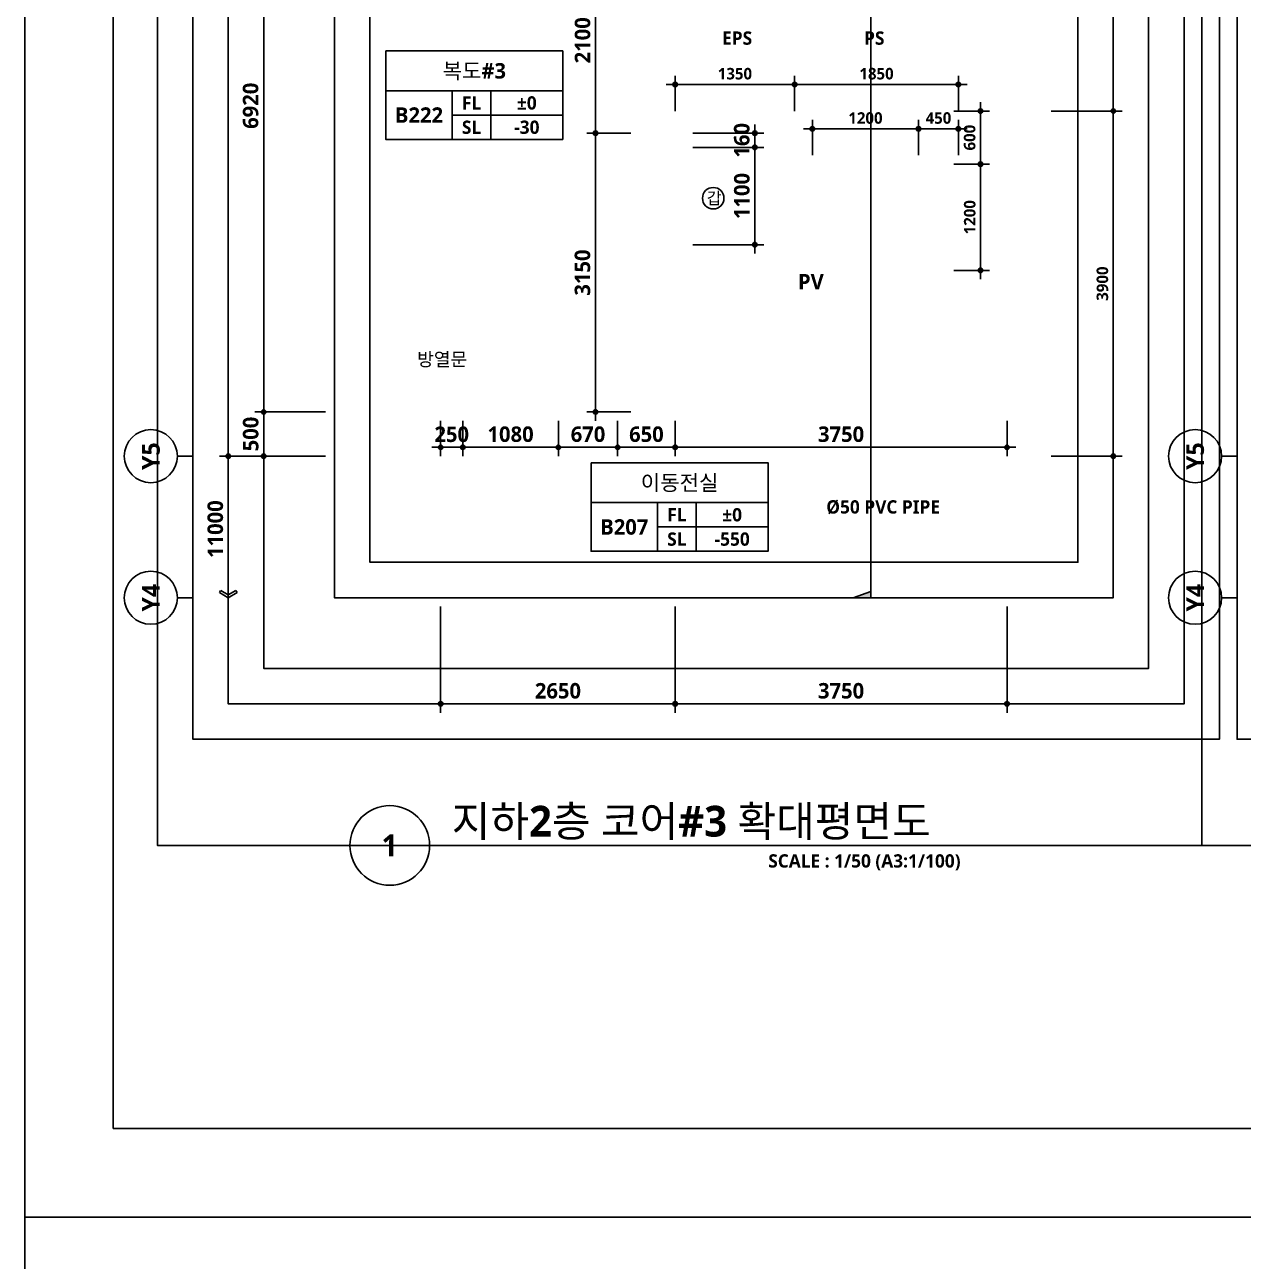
# Model space of a CAD drawing. Header units: millimetres. Extents: x -12482 to 126000, y 0 to 220200.
# Drawn here: x 0 to 13769, y 58900 to 72876 of the extents above; entities that cross this region are included whole.
import ezdxf
from ezdxf.enums import TextEntityAlignment as Align

# ---------------------------------------------------------------- set-up
doc = ezdxf.new("R2010")
doc.units = ezdxf.units.MM
doc.header["$LTSCALE"] = 60
doc.linetypes.add('CEN', pattern=[62, 60, -1, 0, -1])
doc.layers.get('Defpoints').update_dxf_attribs({"color": 153})
for name, color, linetype in [('A-ANNO-DIM', 4, 'Continuous'), ('A-ANNO-GRA1', 7, 'Continuous'), ('A-ANNO-LEAD', 4, 'Continuous'), ('A-ANNO-SYMB', 7, 'Continuous'), ('A-ANNO-TEXT1', 7, 'Continuous'), ('A-ANNO-TEXT2', 3, 'Continuous'), ('A-ANNO-TITL', 7, 'Continuous'), ('A-ST-AXIS-BUB', 7, 'Continuous'), ('A-ST-AXIS-DIM', 7, 'Continuous'), ('AA-MKXX', 3, 'Continuous'), ('AA-XXXX-TXT1', 2, 'Continuous')]:
    doc.layers.add(name, color=color, linetype=linetype)
for name, color, linetype, plot in [('Defpoint', 161, 'Continuous', False), ('G(그리드1)', 185, 'Continuous', False), ('G(그리드2)', 235, 'Continuous', False)]:
    doc.layers.add(name, color=color, linetype=linetype, plot=plot)
doc.styles.add('2020음성 1차', font='NanumGothicBold.ttf')
doc.styles.add('SH_나눔', font='')
doc.styles.add('SH_진천_나눔', font='')
doc.styles.get('SH_나눔').set_extended_font_data('NanumGothic', bold=True)
doc.styles.get('SH_진천_나눔').set_extended_font_data('NanumGothic', bold=True)
doc.dimstyles.new('SHP 50', dxfattribs={"dimscale": 50, "dimtxt": 3.5, "dimasz": 1, "dimexe": 2, "dimexo": 2, "dimgap": 1, "dimtad": 1, "dimdec": 0, "dimzin": 0, "dimdsep": 46, "dimtxsty": 'SH_진천_나눔', "dimblk": 'DIMDOT', "dimcen": 0.09, "dimclrd": 256, "dimclre": 256, "dimclrt": 3, "dimadec": 0, "dimazin": 1, "dimtfac": 1, "dimtdec": 0, "dimtix": 1, "dimtmove": 2, "dimatfit": 0, "dimldrblk": 'DIMDOT', "dimfxl": 1, "dimtolj": 1, "dimtzin": 0, "dimlwd": -1, "dimlwe": -1, "dimarcsym": 0})
doc.dimstyles.new('SHP 50내부', dxfattribs={"dimscale": 50, "dimtxt": 2.6, "dimasz": 1, "dimexe": 2, "dimexo": 2, "dimgap": 1, "dimtad": 1, "dimdec": 0, "dimzin": 0, "dimdsep": 46, "dimtxsty": '2020음성 1차', "dimblk": 'DIMDOT', "dimcen": 0.09, "dimclrd": 256, "dimclre": 256, "dimclrt": 3, "dimadec": 0, "dimazin": 1, "dimtfac": 1, "dimtdec": 0, "dimtix": 1, "dimtmove": 2, "dimatfit": 0, "dimldrblk": 'DIMDOT', "dimfxl": 1, "dimtolj": 1, "dimtzin": 0, "dimlwd": -1, "dimlwe": -1, "dimarcsym": 0})

# ---------------------------------------------------------------- blocks, each defined once
blk = doc.blocks.new('*U13165')
at = {"layer": 'A-ANNO-TITL'}
blk.add_line((0, 0), (6250, 0), dxfattribs=at)
blk.add_circle((-450, 0), 450, dxfattribs=at)
at = {"layer": 'AA-XXXX-TXT1', "style": 'SH_진천_나눔'}
blk.add_attdef('DWG.TITLE', (250, 100), '', height=350, dxfattribs=at)
at = {"layer": 'AA-XXXX-TXT1', "color": 7, "style": 'SH_진천_나눔'}
blk.add_attdef('NO1', text='', height=300, dxfattribs=at).set_placement((-450, 0), align=Align.MIDDLE)
at = {"layer": 'AA-XXXX-TXT1', "style": 'SH_진천_나눔'}
blk.add_attdef('SCALE', text='', height=150, dxfattribs=at).set_placement((6000, -100), align=Align.TOP_RIGHT)
blk = doc.blocks.new('A-ST-AXIS-BUB-1')
at = {"layer": 'A-ST-AXIS-BUB'}
blk.add_line((0, 350), (0, 0), dxfattribs=at)
blk.add_circle((0, 950), 600, dxfattribs=at)
blk = doc.blocks.new('arrow1')
at = {"color": 0}
for p, q in [((0, 0), (0.286, 0.501)), ((0, 0), (0.286, -0.501)), ((0.165, 0), (0.41, 0.429)), ((0.165, 0), (0.41, -0.429)), ((0.286, 0.501), (0.41, 0.43)), ((0.286, -0.501), (0.41, -0.43))]:
    blk.add_line(p, q, dxfattribs=at)
blk = doc.blocks.new('DIMDOT')
at = {"color": 0}
blk.add_line((-2, 0), (2, 0), dxfattribs=at)
for radius in [0.5, 0.25]:
    blk.add_circle((0, 0), radius, dxfattribs=at)
blk = doc.blocks.new('*D17135')
at = {"layer": 'A-ST-AXIS-DIM'}
for p, q in [((3400, 80500), (2200, 80500)), ((2300, 80450), (2300, 68050)), ((3400, 68000), (2200, 68000))]:
    blk.add_line(p, q, dxfattribs=at)
at = {"layer": 'Defpoints', "color": 0}
for p in [(3500, 80500), (2300, 68000), (3500, 68000)]:
    blk.add_point(p, dxfattribs=at)
at = {"layer": 'A-ST-AXIS-DIM', "linetype": 'ByBlock', "xscale": 50, "yscale": 50, "zscale": 50}
for p, rotation in [((2300, 80500), 90.00000000000001), ((2300, 68000), 270)]:
    blk.add_blockref('DIMDOT', p, dxfattribs=dict(at, rotation=rotation))
at = {"layer": 'A-ST-AXIS-DIM', "color": 3, "insert": (2154, 74250), "char_height": 175, "attachment_point": 5, "rotation": 90, "style": 'SH_진천_나눔'}
blk.add_mtext('\\A1;12500', dxfattribs=at)
blk = doc.blocks.new('*D17136')
at = {"layer": 'A-ST-AXIS-DIM'}
for p, q in [((3400, 68500), (2600, 68500)), ((2700, 68550), (2700, 68600)), ((2700, 68500), (2700, 68000)), ((3400, 68000), (2600, 68000)), ((2700, 67950), (2700, 67900))]:
    blk.add_line(p, q, dxfattribs=at)
at = {"layer": 'Defpoints', "color": 0}
for p in [(3500, 68500), (2700, 68000), (3500, 68000)]:
    blk.add_point(p, dxfattribs=at)
at = {"layer": 'A-ST-AXIS-DIM', "linetype": 'ByBlock', "xscale": 50, "yscale": 50, "zscale": 50}
for p, rotation in [((2700, 68500), 270), ((2700, 68000), 90)]:
    blk.add_blockref('DIMDOT', p, dxfattribs=dict(at, rotation=rotation))
at = {"layer": 'A-ST-AXIS-DIM', "color": 3, "insert": (2554, 68250), "char_height": 175, "attachment_point": 5, "rotation": 90, "style": 'SH_진천_나눔'}
blk.add_mtext('\\A1;500', dxfattribs=at)
blk = doc.blocks.new('*D17137')
at = {"layer": 'A-ST-AXIS-DIM'}
for p, q in [((3400, 75420), (2600, 75420)), ((2700, 68550), (2700, 75370)), ((3400, 68500), (2600, 68500))]:
    blk.add_line(p, q, dxfattribs=at)
at = {"layer": 'Defpoints', "color": 0}
for p in [(2700, 75420), (3500, 75420), (3500, 68500)]:
    blk.add_point(p, dxfattribs=at)
at = {"layer": 'A-ST-AXIS-DIM', "linetype": 'ByBlock', "xscale": 50, "yscale": 50, "zscale": 50}
for p, rotation in [((2700, 75420), 90), ((2700, 68500), 270)]:
    blk.add_blockref('DIMDOT', p, dxfattribs=dict(at, rotation=rotation))
at = {"layer": 'A-ST-AXIS-DIM', "color": 3, "insert": (2553, 71960), "char_height": 175, "attachment_point": 5, "rotation": 90, "style": 'SH_진천_나눔'}
blk.add_mtext('\\A1;6920', dxfattribs=at)
blk = doc.blocks.new('*D17975')
at = {"layer": 'A-ST-AXIS-DIM'}
for p, q in [((4950, 68400), (4950, 68000)), ((6030, 68400), (6030, 68000)), ((5000, 68100), (5980, 68100))]:
    blk.add_line(p, q, dxfattribs=at)
at = {"layer": 'Defpoints', "color": 0}
for p in [(4950, 68500), (6030, 68500), (6030, 68100)]:
    blk.add_point(p, dxfattribs=at)
at = {"layer": 'A-ST-AXIS-DIM', "linetype": 'ByBlock', "xscale": 50, "yscale": 50, "zscale": 50, "rotation": 180}
blk.add_blockref('DIMDOT', (4950, 68100), dxfattribs=at)
at = {"layer": 'A-ST-AXIS-DIM', "linetype": 'ByBlock', "xscale": 50, "yscale": 50, "zscale": 50}
blk.add_blockref('DIMDOT', (6030, 68100), dxfattribs=at)
at = {"layer": 'A-ST-AXIS-DIM', "color": 3, "insert": (5490, 68247), "char_height": 175, "attachment_point": 5, "style": 'SH_진천_나눔'}
blk.add_mtext('\\A1;1080', dxfattribs=at)
blk = doc.blocks.new('*D17976')
at = {"layer": 'A-ST-AXIS-DIM'}
for p, q in [((4700, 68400), (4700, 68000)), ((4950, 68400), (4950, 68000)), ((4650, 68100), (4600, 68100)), ((4950, 68100), (4700, 68100)), ((5000, 68100), (5050, 68100))]:
    blk.add_line(p, q, dxfattribs=at)
at = {"layer": 'Defpoints', "color": 0}
for p in [(4700, 68500), (4950, 68500), (4700, 68100)]:
    blk.add_point(p, dxfattribs=at)
at = {"layer": 'A-ST-AXIS-DIM', "linetype": 'ByBlock', "xscale": 50, "yscale": 50, "zscale": 50}
blk.add_blockref('DIMDOT', (4700, 68100), dxfattribs=at)
at = {"layer": 'A-ST-AXIS-DIM', "linetype": 'ByBlock', "xscale": 50, "yscale": 50, "zscale": 50, "rotation": 180}
blk.add_blockref('DIMDOT', (4950, 68100), dxfattribs=at)
at = {"layer": 'A-ST-AXIS-DIM', "color": 3, "insert": (4825, 68246), "char_height": 175, "attachment_point": 5, "style": 'SH_진천_나눔'}
blk.add_mtext('\\A1;250', dxfattribs=at)
blk = doc.blocks.new('*D17977')
at = {"layer": 'A-ST-AXIS-DIM'}
for p, q in [((6030, 68400), (6030, 68000)), ((6700, 68400), (6700, 68000)), ((6650, 68100), (6080, 68100))]:
    blk.add_line(p, q, dxfattribs=at)
at = {"layer": 'Defpoints', "color": 0}
for p in [(6030, 68500), (6700, 68500), (6030, 68100)]:
    blk.add_point(p, dxfattribs=at)
at = {"layer": 'A-ST-AXIS-DIM', "linetype": 'ByBlock', "xscale": 50, "yscale": 50, "zscale": 50, "rotation": 180}
blk.add_blockref('DIMDOT', (6030, 68100), dxfattribs=at)
at = {"layer": 'A-ST-AXIS-DIM', "linetype": 'ByBlock', "xscale": 50, "yscale": 50, "zscale": 50}
blk.add_blockref('DIMDOT', (6700, 68100), dxfattribs=at)
at = {"layer": 'A-ST-AXIS-DIM', "color": 3, "insert": (6365, 68247), "char_height": 175, "attachment_point": 5, "style": 'SH_진천_나눔'}
blk.add_mtext('\\A1;670', dxfattribs=at)
blk = doc.blocks.new('*D17978')
at = {"layer": 'A-ST-AXIS-DIM'}
for p, q in [((7350, 66300), (7350, 65100)), ((11100, 66300), (11100, 65100)), ((7400, 65200), (11050, 65200))]:
    blk.add_line(p, q, dxfattribs=at)
at = {"layer": 'Defpoints', "color": 0}
for p in [(7350, 66400), (11100, 66400), (11100, 65200)]:
    blk.add_point(p, dxfattribs=at)
at = {"layer": 'A-ST-AXIS-DIM', "linetype": 'ByBlock', "xscale": 50, "yscale": 50, "zscale": 50, "rotation": 180}
blk.add_blockref('DIMDOT', (7350, 65200), dxfattribs=at)
at = {"layer": 'A-ST-AXIS-DIM', "linetype": 'ByBlock', "xscale": 50, "yscale": 50, "zscale": 50}
blk.add_blockref('DIMDOT', (11100, 65200), dxfattribs=at)
at = {"layer": 'A-ST-AXIS-DIM', "color": 3, "insert": (9225, 65347), "char_height": 175, "attachment_point": 5, "style": 'SH_진천_나눔'}
blk.add_mtext('\\A1;3750', dxfattribs=at)
blk = doc.blocks.new('*D17979')
at = {"layer": 'A-ST-AXIS-DIM'}
for p, q in [((4700, 66300), (4700, 65100)), ((7350, 66300), (7350, 65100)), ((7300, 65200), (4750, 65200))]:
    blk.add_line(p, q, dxfattribs=at)
at = {"layer": 'Defpoints', "color": 0}
for p in [(4700, 66400), (7350, 66400), (4700, 65200)]:
    blk.add_point(p, dxfattribs=at)
at = {"layer": 'A-ST-AXIS-DIM', "linetype": 'ByBlock', "xscale": 50, "yscale": 50, "zscale": 50, "rotation": 180}
blk.add_blockref('DIMDOT', (4700, 65200), dxfattribs=at)
at = {"layer": 'A-ST-AXIS-DIM', "linetype": 'ByBlock', "xscale": 50, "yscale": 50, "zscale": 50}
blk.add_blockref('DIMDOT', (7350, 65200), dxfattribs=at)
at = {"layer": 'A-ST-AXIS-DIM', "color": 3, "insert": (6025, 65347), "char_height": 175, "attachment_point": 5, "style": 'SH_진천_나눔'}
blk.add_mtext('\\A1;2650', dxfattribs=at)
blk = doc.blocks.new('*D17987')
at = {"layer": 'A-ST-AXIS-DIM'}
for p, q in [((6850, 73750), (6350, 73750)), ((6450, 73700), (6450, 71700)), ((6850, 71650), (6350, 71650))]:
    blk.add_line(p, q, dxfattribs=at)
at = {"layer": 'Defpoints', "color": 0}
for p in [(6950, 73750), (6450, 71650), (6950, 71650)]:
    blk.add_point(p, dxfattribs=at)
at = {"layer": 'A-ST-AXIS-DIM', "linetype": 'ByBlock', "xscale": 50, "yscale": 50, "zscale": 50}
for p, rotation in [((6450, 73750), 90.00000000000001), ((6450, 71650), 270)]:
    blk.add_blockref('DIMDOT', p, dxfattribs=dict(at, rotation=rotation))
at = {"layer": 'A-ST-AXIS-DIM', "color": 3, "insert": (6304, 72700), "char_height": 175, "attachment_point": 5, "rotation": 90, "style": 'SH_진천_나눔'}
blk.add_mtext('\\A1;2100', dxfattribs=at)
blk = doc.blocks.new('*D17988')
at = {"layer": 'A-ST-AXIS-DIM'}
for p, q in [((6850, 71650), (6350, 71650)), ((6450, 68550), (6450, 71600)), ((6850, 68500), (6350, 68500))]:
    blk.add_line(p, q, dxfattribs=at)
at = {"layer": 'Defpoints', "color": 0}
for p in [(6450, 71650), (6950, 71650), (6950, 68500)]:
    blk.add_point(p, dxfattribs=at)
at = {"layer": 'A-ST-AXIS-DIM', "linetype": 'ByBlock', "xscale": 50, "yscale": 50, "zscale": 50}
for p, rotation in [((6450, 71650), 89.99999999999997), ((6450, 68500), 269.9999999999999)]:
    blk.add_blockref('DIMDOT', p, dxfattribs=dict(at, rotation=rotation))
at = {"layer": 'A-ST-AXIS-DIM', "color": 3, "insert": (6303, 70075), "char_height": 175, "attachment_point": 5, "rotation": 90, "style": 'SH_진천_나눔'}
blk.add_mtext('\\A1;3150', dxfattribs=at)
blk = doc.blocks.new('*D17989')
at = {"layer": 'A-ANNO-DIM'}
for p, q in [((7350, 71900), (7350, 72300)), ((8700, 71900), (8700, 72300)), ((8650, 72200), (7400, 72200))]:
    blk.add_line(p, q, dxfattribs=at)
at = {"layer": 'Defpoints', "color": 0}
for p in [(7350, 72200), (7350, 71800), (8700, 71800)]:
    blk.add_point(p, dxfattribs=at)
at = {"layer": 'A-ANNO-DIM', "linetype": 'ByBlock', "xscale": 50, "yscale": 50, "zscale": 50, "rotation": 180}
blk.add_blockref('DIMDOT', (7350, 72200), dxfattribs=at)
at = {"layer": 'A-ANNO-DIM', "linetype": 'ByBlock', "xscale": 50, "yscale": 50, "zscale": 50}
blk.add_blockref('DIMDOT', (8700, 72200), dxfattribs=at)
at = {"layer": 'A-ANNO-DIM', "color": 3, "insert": (8025, 72322), "char_height": 130, "attachment_point": 5, "style": '2020음성 1차'}
blk.add_mtext('\\A1;1350', dxfattribs=at)
blk = doc.blocks.new('*D17990')
at = {"layer": 'A-ANNO-DIM'}
for p, q in [((8700, 71900), (8700, 72300)), ((10550, 71900), (10550, 72300)), ((8750, 72200), (10500, 72200))]:
    blk.add_line(p, q, dxfattribs=at)
at = {"layer": 'Defpoints', "color": 0}
for p in [(10550, 72200), (8700, 71800), (10550, 71800)]:
    blk.add_point(p, dxfattribs=at)
at = {"layer": 'A-ANNO-DIM', "linetype": 'ByBlock', "xscale": 50, "yscale": 50, "zscale": 50, "rotation": 180}
blk.add_blockref('DIMDOT', (8700, 72200), dxfattribs=at)
at = {"layer": 'A-ANNO-DIM', "linetype": 'ByBlock', "xscale": 50, "yscale": 50, "zscale": 50}
blk.add_blockref('DIMDOT', (10550, 72200), dxfattribs=at)
at = {"layer": 'A-ANNO-DIM', "color": 3, "insert": (9625, 72322), "char_height": 130, "attachment_point": 5, "style": '2020음성 1차'}
blk.add_mtext('\\A1;1850', dxfattribs=at)
blk = doc.blocks.new('갑종 TEXT100')
at = {"layer": 'A-ANNO-SYMB'}
blk.add_circle((0, 0), 243, dxfattribs=at)
at = {"layer": 'A-ANNO-TITL', "style": '2020음성 1차'}
blk.add_text('갑 ', height=266.7, dxfattribs=at).set_placement((67, 0), align=Align.MIDDLE_CENTER)
blk = doc.blocks.new('*D17997')
at = {"layer": 'A-ST-AXIS-DIM'}
for p, q in [((8250, 71700), (8250, 71750)), ((7550, 71650), (8350, 71650)), ((8250, 71490), (8250, 71650)), ((7550, 71490), (8350, 71490)), ((8250, 71440), (8250, 71390))]:
    blk.add_line(p, q, dxfattribs=at)
at = {"layer": 'Defpoints', "color": 0}
for p in [(7450, 71650), (8250, 71650), (7450, 71490)]:
    blk.add_point(p, dxfattribs=at)
at = {"layer": 'A-ST-AXIS-DIM', "linetype": 'ByBlock', "xscale": 50, "yscale": 50, "zscale": 50}
for p, rotation in [((8250, 71650), 270), ((8250, 71490), 90)]:
    blk.add_blockref('DIMDOT', p, dxfattribs=dict(at, rotation=rotation))
at = {"layer": 'A-ST-AXIS-DIM', "color": 3, "insert": (8103, 71570), "char_height": 175, "attachment_point": 5, "rotation": 90, "style": 'SH_진천_나눔'}
blk.add_mtext('\\A1;160', dxfattribs=at)
blk = doc.blocks.new('*D17998')
at = {"layer": 'A-ST-AXIS-DIM'}
for p, q in [((7550, 71490), (8350, 71490)), ((8250, 71440), (8250, 70440)), ((7550, 70390), (8350, 70390))]:
    blk.add_line(p, q, dxfattribs=at)
at = {"layer": 'Defpoints', "color": 0}
for p in [(7450, 71490), (7450, 70390), (8250, 70390)]:
    blk.add_point(p, dxfattribs=at)
at = {"layer": 'A-ST-AXIS-DIM', "linetype": 'ByBlock', "xscale": 50, "yscale": 50, "zscale": 50}
for p, rotation in [((8250, 71490), 90), ((8250, 70390), 270)]:
    blk.add_blockref('DIMDOT', p, dxfattribs=dict(at, rotation=rotation))
at = {"layer": 'A-ST-AXIS-DIM', "color": 3, "insert": (8104, 70940), "char_height": 175, "attachment_point": 5, "rotation": 90, "style": 'SH_진천_나눔'}
blk.add_mtext('\\A1;1100', dxfattribs=at)
blk = doc.blocks.new('G$C9D92D8A7')
at = {"layer": 'A-ANNO-GRA1'}
for p, q in [((0, 11), (40, 11)), ((15, 11), (15, 0)), ((23.75, 11), (23.75, 0)), ((15, 5.5), (40, 5.5))]:
    blk.add_line(p, q, dxfattribs=at)
blk.add_lwpolyline([(0, 20), (0, 0), (40, 0), (40, 20)], close=True, dxfattribs=at)
at = {"style": '2020음성 1차'}
for tag, height, p in [('실명', 3.5, (20, 15.5)), ('마감레벨', 3, (31.875, 8.25)), ('실번호', 3.5, (7.5, 5.5)), ('구조레벨', 3, (31.875, 2.75))]:
    blk.add_attdef(tag, text='', height=height, dxfattribs=at).set_placement(p, align=Align.MIDDLE_CENTER)
at = {"layer": 'A-ANNO-TEXT1', "style": 'SH_나눔'}
for s, p in [('FL', (19.375, 8.25)), ('SL', (19.375, 2.75))]:
    blk.add_text(s, height=3, dxfattribs=at).set_placement(p, align=Align.MIDDLE)
blk = doc.blocks.new('*D18284')
at = {"layer": 'A-ANNO-DIM'}
for p, q in [((11600, 76200), (12400, 76200)), ((12300, 71950), (12300, 76150)), ((11600, 71900), (12400, 71900))]:
    blk.add_line(p, q, dxfattribs=at)
at = {"layer": 'Defpoints', "color": 0}
for p in [(11500, 76200), (12300, 76200), (11500, 71900)]:
    blk.add_point(p, dxfattribs=at)
at = {"layer": 'A-ANNO-DIM', "linetype": 'ByBlock', "xscale": 50, "yscale": 50, "zscale": 50}
for p, rotation in [((12300, 76200), 89.99999999999997), ((12300, 71900), 270)]:
    blk.add_blockref('DIMDOT', p, dxfattribs=dict(at, rotation=rotation))
at = {"layer": 'A-ANNO-DIM', "color": 3, "insert": (12178, 74050), "char_height": 130, "attachment_point": 5, "rotation": 90, "style": '2020음성 1차'}
blk.add_mtext('\\A1;4300', dxfattribs=at)
blk = doc.blocks.new('*D18285')
at = {"layer": 'A-ANNO-DIM'}
for p, q in [((11600, 71900), (12400, 71900)), ((12300, 71850), (12300, 68050)), ((11600, 68000), (12400, 68000))]:
    blk.add_line(p, q, dxfattribs=at)
at = {"layer": 'Defpoints', "color": 0}
for p in [(11500, 71900), (11500, 68000), (12300, 68000)]:
    blk.add_point(p, dxfattribs=at)
at = {"layer": 'A-ANNO-DIM', "linetype": 'ByBlock', "xscale": 50, "yscale": 50, "zscale": 50}
for p, rotation in [((12300, 71900), 90.00000000000001), ((12300, 68000), 270)]:
    blk.add_blockref('DIMDOT', p, dxfattribs=dict(at, rotation=rotation))
at = {"layer": 'A-ANNO-DIM', "color": 3, "insert": (12178, 69950), "char_height": 130, "attachment_point": 5, "rotation": 90, "style": '2020음성 1차'}
blk.add_mtext('\\A1;3900', dxfattribs=at)
blk = doc.blocks.new('*U15082')
at = {"layer": 'AA-MKXX'}
blk.add_hatch(color=256, dxfattribs=at).paths.add_polyline_path([(48000, 600), (47790, 0), (48000, 0)])
at = {"layer": 'AA-MKXX', "linetype": 'CEN', "ltscale": 300}
blk.add_line((900, 0), (48000, 0), dxfattribs=at)
at = {"layer": 'AA-MKXX'}
blk.add_lwpolyline([(48000, 0), (48000, 600), (47790, 0)], close=True, dxfattribs=at)
blk = doc.blocks.new('*D20666')
at = {"layer": 'A-ST-AXIS-DIM'}
for p, q in [((6700, 68400), (6700, 68000)), ((7350, 68400), (7350, 68000)), ((6750, 68100), (7300, 68100))]:
    blk.add_line(p, q, dxfattribs=at)
at = {"layer": 'Defpoints', "color": 0}
for p in [(6700, 68500), (7350, 68500), (7350, 68100)]:
    blk.add_point(p, dxfattribs=at)
at = {"layer": 'A-ST-AXIS-DIM', "linetype": 'ByBlock', "xscale": 50, "yscale": 50, "zscale": 50, "rotation": 180}
blk.add_blockref('DIMDOT', (6700, 68100), dxfattribs=at)
at = {"layer": 'A-ST-AXIS-DIM', "linetype": 'ByBlock', "xscale": 50, "yscale": 50, "zscale": 50}
blk.add_blockref('DIMDOT', (7350, 68100), dxfattribs=at)
at = {"layer": 'A-ST-AXIS-DIM', "color": 3, "insert": (7025, 68247), "char_height": 175, "attachment_point": 5, "style": 'SH_진천_나눔'}
blk.add_mtext('\\A1;650', dxfattribs=at)
blk = doc.blocks.new('*D20667')
at = {"layer": 'A-ST-AXIS-DIM'}
for p, q in [((7350, 68400), (7350, 68000)), ((11100, 68400), (11100, 68000)), ((11050, 68100), (7400, 68100))]:
    blk.add_line(p, q, dxfattribs=at)
at = {"layer": 'Defpoints', "color": 0}
for p in [(7350, 68500), (11100, 68500), (7350, 68100)]:
    blk.add_point(p, dxfattribs=at)
at = {"layer": 'A-ST-AXIS-DIM', "linetype": 'ByBlock', "xscale": 50, "yscale": 50, "zscale": 50, "rotation": 180}
blk.add_blockref('DIMDOT', (7350, 68100), dxfattribs=at)
at = {"layer": 'A-ST-AXIS-DIM', "linetype": 'ByBlock', "xscale": 50, "yscale": 50, "zscale": 50}
blk.add_blockref('DIMDOT', (11100, 68100), dxfattribs=at)
at = {"layer": 'A-ST-AXIS-DIM', "color": 3, "insert": (9225, 68247), "char_height": 175, "attachment_point": 5, "style": 'SH_진천_나눔'}
blk.add_mtext('\\A1;3750', dxfattribs=at)
blk = doc.blocks.new('*D23938')
at = {"layer": 'A-ANNO-DIM'}
for p, q in [((10100, 71400), (10100, 71800)), ((10150, 71700), (10500, 71700)), ((10550, 71400), (10550, 71800))]:
    blk.add_line(p, q, dxfattribs=at)
at = {"layer": 'Defpoints', "color": 0}
for p in [(10550, 71700), (10100, 71300), (10550, 71300)]:
    blk.add_point(p, dxfattribs=at)
at = {"layer": 'A-ANNO-DIM', "linetype": 'ByBlock', "xscale": 50, "yscale": 50, "zscale": 50, "rotation": 180}
blk.add_blockref('DIMDOT', (10100, 71700), dxfattribs=at)
at = {"layer": 'A-ANNO-DIM', "linetype": 'ByBlock', "xscale": 50, "yscale": 50, "zscale": 50}
blk.add_blockref('DIMDOT', (10550, 71700), dxfattribs=at)
at = {"layer": 'A-ANNO-DIM', "color": 3, "insert": (10325, 71821), "char_height": 130, "attachment_point": 5, "style": '2020음성 1차'}
blk.add_mtext('\\A1;450', dxfattribs=at)
blk = doc.blocks.new('*D23939')
at = {"layer": 'A-ANNO-DIM'}
for p, q in [((8900, 71400), (8900, 71800)), ((10050, 71700), (8950, 71700)), ((10100, 71400), (10100, 71800))]:
    blk.add_line(p, q, dxfattribs=at)
at = {"layer": 'Defpoints', "color": 0}
for p in [(8900, 71700), (8900, 71300), (10100, 71300)]:
    blk.add_point(p, dxfattribs=at)
at = {"layer": 'A-ANNO-DIM', "linetype": 'ByBlock', "xscale": 50, "yscale": 50, "zscale": 50, "rotation": 180}
blk.add_blockref('DIMDOT', (8900, 71700), dxfattribs=at)
at = {"layer": 'A-ANNO-DIM', "linetype": 'ByBlock', "xscale": 50, "yscale": 50, "zscale": 50}
blk.add_blockref('DIMDOT', (10100, 71700), dxfattribs=at)
at = {"layer": 'A-ANNO-DIM', "color": 3, "insert": (9500, 71821), "char_height": 130, "attachment_point": 5, "style": '2020음성 1차'}
blk.add_mtext('\\A1;1200', dxfattribs=at)
blk = doc.blocks.new('*D23940')
at = {"layer": 'A-ANNO-DIM'}
for p, q in [((10500, 71900), (10900, 71900)), ((10800, 71850), (10800, 71350)), ((10500, 71300), (10900, 71300))]:
    blk.add_line(p, q, dxfattribs=at)
at = {"layer": 'Defpoints', "color": 0}
for p in [(10400, 71900), (10400, 71300), (10800, 71300)]:
    blk.add_point(p, dxfattribs=at)
at = {"layer": 'A-ANNO-DIM', "linetype": 'ByBlock', "xscale": 50, "yscale": 50, "zscale": 50}
for p, rotation in [((10800, 71900), 90), ((10800, 71300), 270)]:
    blk.add_blockref('DIMDOT', p, dxfattribs=dict(at, rotation=rotation))
at = {"layer": 'A-ANNO-DIM', "color": 3, "insert": (10678, 71600), "char_height": 130, "attachment_point": 5, "rotation": 90, "style": '2020음성 1차'}
blk.add_mtext('\\A1;600', dxfattribs=at)
blk = doc.blocks.new('*D23941')
at = {"layer": 'A-ANNO-DIM'}
for p, q in [((10500, 71300), (10900, 71300)), ((10800, 70150), (10800, 71250)), ((10500, 70100), (10900, 70100))]:
    blk.add_line(p, q, dxfattribs=at)
at = {"layer": 'Defpoints', "color": 0}
for p in [(10400, 71300), (10800, 71300), (10400, 70100)]:
    blk.add_point(p, dxfattribs=at)
at = {"layer": 'A-ANNO-DIM', "linetype": 'ByBlock', "xscale": 50, "yscale": 50, "zscale": 50}
for p, rotation in [((10800, 71300), 90.000000000642), ((10800, 70100), 270.000000000642)]:
    blk.add_blockref('DIMDOT', p, dxfattribs=dict(at, rotation=rotation))
at = {"layer": 'A-ANNO-DIM', "color": 3, "insert": (10679, 70700), "char_height": 130, "attachment_point": 5, "rotation": 90, "style": '2020음성 1차'}
blk.add_mtext('\\A1;1200', dxfattribs=at)

msp = doc.modelspace()

# ---------------------------------------------------------------- linework, layer by layer
at = {"layer": 'A-ANNO-LEAD'}
for points in [[(5590, 68650, 0, 37.5, 0), (5533.7, 68747.4, 0, 0, 0), (5333.6, 69094.1, 0, 0, 0), (4999.6, 69094.1, 0, 0, 0)], [(10976.3, 68000, 0, 31.3, 0), (10929.4, 67918.8, 0, 0, 0), (10645.2, 67426.5, 0, 0, 0), (10393.5, 67426.5, 0, 0, 0)]]:
    msp.add_lwpolyline(points, format="xyseb", dxfattribs=at)
at = {"layer": 'A-ST-AXIS-DIM'}
for p, q in [((3200, 68000), (2200, 68000)), ((2300, 67950), (2300, 66400))]:
    msp.add_line(p, q, dxfattribs=at)
at = {"layer": 'Defpoint'}
for points in [[(0, 89100), (42000, 89100), (42000, 59400), (0, 59400)], [(1000, 60400), (36500, 60400), (36500, 88100), (1000, 88100)], [(0, 59400), (42000, 59400), (42000, 29700), (0, 29700)]]:
    msp.add_lwpolyline(points, close=True, dxfattribs=at)
at = {"layer": 'G(그리드1)'}
for points in [[(13900, 84900), (1500, 84900), (1500, 63600), (13900, 63600)], [(25700, 84900), (13300, 84900), (13300, 63600), (25700, 63600)], [(13500, 84500), (1900, 84500), (1900, 64800), (13500, 64800)], [(25300, 84500), (13700, 84500), (13700, 64800), (25300, 64800)], [(13100, 84100), (2300, 84100), (2300, 65200), (13100, 65200)], [(12700, 83700), (2700, 83700), (2700, 65600), (12700, 65600)], [(12300, 82500), (3500, 82500), (3500, 66400), (12300, 66400)]]:
    msp.add_lwpolyline(points, close=True, dxfattribs=at)
at = {"layer": 'G(그리드2)'}
msp.add_lwpolyline([(11900, 82100), (3900, 82100), (3900, 66800), (11900, 66800)], close=True, dxfattribs=at)

# ---------------------------------------------------------------- block references
at = {"xscale": -0.3333333333333333, "yscale": 0.3333333333333333, "zscale": 0.3333333333333333, "rotation": 89.99999999999966}
msp.add_blockref('*U15082', (9561.5, 82400), dxfattribs=at)
at = {"xscale": 0.5, "yscale": 0.5, "zscale": 0.5}
msp.add_blockref('갑종 TEXT100', (7780, 70915), dxfattribs=at)
ref = msp.add_blockref('*U13165', (4575, 63600))
ref.add_attrib('SCALE', 'SCALE : 1/50 (A3:1/100)', dxfattribs={"layer": 'A-ANNO-TITL', "height": 150, "style": 'SH_진천_나눔'}).set_placement((10575, 63500), align=Align.TOP_RIGHT)
ref.add_attrib('DWG.TITLE', '지하2층 코어#3 확대평면도', (4825, 63700), dxfattribs={"layer": 'A-ANNO-TITL', "height": 347.908, "style": 'SH_진천_나눔'})
ref.add_attrib('NO1', '1', dxfattribs={"layer": 'A-ANNO-TITL', "color": 7, "height": 250, "style": 'SH_진천_나눔'}).set_placement((4125, 63600), align=Align.MIDDLE)
at = {"layer": 'A-ANNO-TEXT1'}
ref = msp.add_blockref('G$C9D92D8A7', (4080, 71580), dxfattribs=dict(at, xscale=50, yscale=50, zscale=50))
ref.add_attrib('실명', '복도#3', dxfattribs={"layer": 'A-ANNO-TEXT2', "height": 175, "style": '2020음성 1차'}).set_placement((5080, 72355, 103000), align=Align.MIDDLE_CENTER)
ref.add_attrib('실번호', 'B222', dxfattribs={"layer": 'A-ANNO-TEXT2', "height": 175, "style": '2020음성 1차'}).set_placement((4455, 71855, 103000), align=Align.MIDDLE_CENTER)
ref.add_attrib('마감레벨', '%%p0', dxfattribs={"height": 150, "style": '2020음성 1차'}).set_placement((5673.7, 71992.5, 103000), align=Align.MIDDLE_CENTER)
ref.add_attrib('구조레벨', '-30', dxfattribs={"height": 150, "style": '2020음성 1차'}).set_placement((5673.7, 71717.5, 103000), align=Align.MIDDLE_CENTER)
ref = msp.add_blockref('G$C9D92D8A7', (6400, 66925), dxfattribs=dict(at, xscale=50, yscale=50, zscale=50))
ref.add_attrib('실명', '이동전실', dxfattribs={"layer": 'A-ANNO-TEXT2', "height": 175, "style": '2020음성 1차'}).set_placement((7400, 67700, 206000), align=Align.MIDDLE_CENTER)
ref.add_attrib('실번호', 'B207', dxfattribs={"layer": 'A-ANNO-TEXT2', "height": 175, "style": '2020음성 1차'}).set_placement((6775, 67200, 206000), align=Align.MIDDLE_CENTER)
ref.add_attrib('마감레벨', '%%p0', dxfattribs={"height": 150, "style": '2020음성 1차'}).set_placement((7993.8, 67337.5, 206000), align=Align.MIDDLE_CENTER)
ref.add_attrib('구조레벨', '-550', dxfattribs={"height": 150, "style": '2020음성 1차'}).set_placement((7993.8, 67062.5, 206000), align=Align.MIDDLE_CENTER)
at = {"layer": 'A-ST-AXIS-BUB', "xscale": 0.5, "yscale": 0.5, "zscale": 0.5, "rotation": 90}
for p in [(1900, 68000), (13700, 68000), (1900, 66400), (13700, 66400)]:
    msp.add_blockref('A-ST-AXIS-BUB-1', p, dxfattribs=at)
at = {"layer": 'A-ST-AXIS-DIM'}
for name, p, xscale, yscale, zscale, rotation in [('DIMDOT', (2300, 68000), 50, 50, 50, 90), ('arrow1', (2300, 66400), -200, 200, 200, 269.9999999999856)]:
    msp.add_blockref(name, p, dxfattribs=dict(at, xscale=xscale, yscale=yscale, zscale=zscale, rotation=rotation))

# ---------------------------------------------------------------- texts
at = {"layer": 'A-ANNO-TEXT1', "style": 'SH_진천_나눔'}
for s, p in [('EPS', (8050, 72725)), ('PS', (9600, 72725))]:
    msp.add_text(s, height=150, dxfattribs=at).set_placement(p, align=Align.MIDDLE_CENTER)
msp.add_text('PV', height=175, dxfattribs=at).set_placement((8883.3, 69971), align=Align.MIDDLE)
at = {"layer": 'A-ANNO-TEXT1', "style": '2020음성 1차'}
for s, p in [('방열문', (4999.6, 69094.1)), ('Ø50 PVC PIPE ', (10393.5, 67426.5))]:
    msp.add_text(s, height=150, dxfattribs=at).set_placement(p, align=Align.MIDDLE_RIGHT)
at = {"layer": 'A-ANNO-TEXT1', "style": 'SH_진천_나눔'}
for s, p in [('Y5', (1425, 68000)), ('Y5', (13225, 68000)), ('Y4', (1425, 66400)), ('Y4', (13225, 66400))]:
    msp.add_text(s, height=200, rotation=90, dxfattribs=at).set_placement(p, align=Align.MIDDLE_CENTER)
at = {"layer": 'A-ST-AXIS-DIM', "color": 3, "insert": (2154, 67175), "char_height": 175, "attachment_point": 5, "rotation": 90, "style": 'SH_진천_나눔'}
msp.add_mtext('\\A1;11000', dxfattribs=at)

# ---------------------------------------------------------------- dimensions: what is measured, and where the dimension line sits
at = {"layer": 'A-ANNO-DIM'}
for base, p1, p2, angle, picture, middle in [((12300, 76200), (11500, 71900), (11500, 76200), 90, '*D18284', (12178.3, 74050)), ((7350, 72200), (8700, 71800), (7350, 71800), 180, '*D17989', (8025, 72321.7)), ((10550, 72200), (8700, 71800), (10550, 71800), 0, '*D17990', (9625, 72321.7)), ((10800, 71300, 103000), (10400, 71900, 103000), (10400, 71300, 103000), 270, '*D23940', (10678.3, 71600, 103000)), ((12300, 68000), (11500, 71900), (11500, 68000), 270, '*D18285', (12178.3, 69950)), ((8900, 71700, 103000), (10100, 71300, 103000), (8900, 71300, 103000), 180, '*D23939', (9500, 71821.5, 103000)), ((10550, 71700, 103000), (10100, 71300, 103000), (10550, 71300, 103000), 0, '*D23938', (10325, 71821.5, 103000)), ((10800, 71300, 103000), (10400, 70100, 103000), (10400, 71300, 103000), 90, '*D23941', (10678.5, 70700, 103000))]:
    dim = msp.add_linear_dim(base=base, p1=p1, p2=p2, angle=angle, dimstyle='SHP 50내부', override={"dimtxsty": '2020음성 1차', "dimldrblk": 'DIMDOT'}, dxfattribs=at)
    dim.commit()
    dim.dimension.update_dxf_attribs({"geometry": picture, "text_midpoint": middle})
at = {"layer": 'A-ST-AXIS-DIM'}
for base, p1, p2, angle, picture, middle in [((2300, 68000), (3500, 80500), (3500, 68000), 270, '*D17135', (2153.6, 74250)), ((2700, 75420), (3500, 68500), (3500, 75420), 90, '*D17137', (2553.4, 71960)), ((2700, 68000), (3500, 68500), (3500, 68000), 270, '*D17136', (2553.8, 68250)), ((4700, 65200), (7350, 66400), (4700, 66400), 180, '*D17979', (6025, 65346.6))]:
    dim = msp.add_linear_dim(base=base, p1=p1, p2=p2, angle=angle, dimstyle='SHP 50', dxfattribs=at)
    dim.commit()
    dim.dimension.update_dxf_attribs({"geometry": picture, "text_midpoint": middle})
for base, p1, p2, angle, picture, middle in [((6450, 71650), (6950, 73750), (6950, 71650), 90, '*D17987', (6303.8, 72700)), ((6450, 71650), (6950, 68500), (6950, 71650), 270, '*D17988', (6303.4, 70075)), ((8250, 71650), (7450, 71490), (7450, 71650), 270, '*D17997', (8103.4, 71570)), ((8250, 70390), (7450, 71490), (7450, 70390), 90, '*D17998', (8104, 70940)), ((6030, 68100), (4950, 68500), (6030, 68500), 180, '*D17975', (5490, 68246.6)), ((7350, 68100), (6700, 68500), (7350, 68500), 180, '*D20666', (7025, 68246.6))]:
    dim = msp.add_linear_dim(base=base, p1=p1, p2=p2, angle=angle, dimstyle='SHP 50', override={"dimtxsty": 'SH_진천_나눔', "dimldrblk": 'DIMDOT'}, dxfattribs=at)
    dim.commit()
    dim.dimension.update_dxf_attribs({"geometry": picture, "text_midpoint": middle})
for base, p1, p2, picture, middle in [((4700, 68100), (4950, 68500), (4700, 68500), '*D17976', (4825, 68246.4)), ((6030, 68100), (6700, 68500), (6030, 68500), '*D17977', (6365, 68246.6)), ((7350, 68100), (11100, 68500), (7350, 68500), '*D20667', (9225, 68246.6))]:
    dim = msp.add_linear_dim(base=base, p1=p1, p2=p2, dimstyle='SHP 50', override={"dimtxsty": 'SH_진천_나눔', "dimldrblk": 'DIMDOT'}, dxfattribs=at)
    dim.commit()
    dim.dimension.update_dxf_attribs({"geometry": picture, "text_midpoint": middle})
dim = msp.add_linear_dim(base=(11100, 65200), p1=(7350, 66400), p2=(11100, 66400), dimstyle='SHP 50', dxfattribs=at)
dim.commit()
dim.dimension.update_dxf_attribs({"geometry": '*D17978', "text_midpoint": (9225, 65346.6)})

doc.saveas('drawing.dxf')
